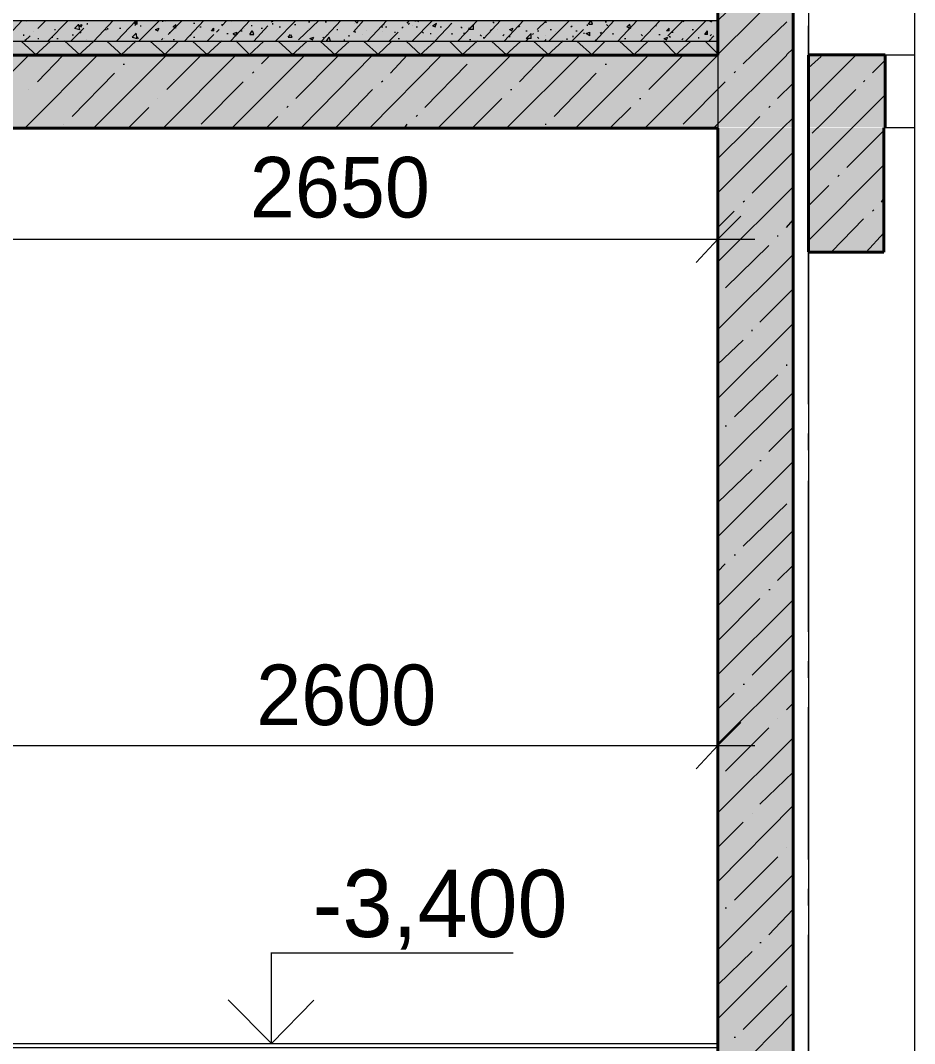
# Model space of a CAD drawing. Header units: millimetres. Extents: x -401725 to 250493, y 305116 to 802890.
# Drawn here: x -375106.655 to -375105.49, y 508965.515 to 508966.849 of the extents above; entities that cross this region are included whole.
import ezdxf

# ---------------------------------------------------------------- set-up
doc = ezdxf.new("R2010")
doc.units = ezdxf.units.MM
doc.layers.add('PDF _Геометрия', color=7, linetype='Continuous', true_color=0x1d1d1d)
doc.layers.add('PDF _Сплошная заливка', color=7, linetype='Continuous', true_color=0xffffff)
doc.layers.add('PDF _Текст', color=7, linetype='Continuous')

msp = doc.modelspace()

# ---------------------------------------------------------------- hatches: boundary and pattern name
at = {"layer": 'PDF _Сплошная заливка', "transparency": 33554559}
h = msp.add_hatch(color=256, dxfattribs=at)
h.paths.add_polyline_path([(-375108.9359, 508966.7098), (-375108.9359, 508966.8039), (-375109.4665, 508966.8039), (-375109.4665, 508966.7098)])
h.paths.add_polyline_path([(-375105.5293, 508966.7098), (-375105.5293, 508966.8039), (-375105.6293, 508966.8039), (-375105.6293, 508966.7098)])
h.paths.add_polyline_path([(-375105.6493, 508966.7098), (-375105.6493, 508966.8039), (-375106.7909, 508966.8039), (-375106.7909, 508966.7098)])

# ---------------------------------------------------------------- linework, layer by layer
at = {"layer": 'PDF _Геометрия', "color": 7, "lineweight": 9}
for points in [[(-375105.6281, 508968.4771), (-375105.6281, 508968.5456), (-375105.6281, 508965.4755)], [(-375105.7463, 508967.0119), (-375105.7463, 508966.5637), (-375105.7463, 508966.517)], [(-375105.4898, 508966.9338), (-375105.4898, 508965.0439)], [(-375106.7896, 508966.8487), (-375105.7463, 508966.8487), (-375105.7463, 508966.8537)], [(-375106.7896, 508966.8221), (-375105.7463, 508966.8221), (-375105.7463, 508966.8487)], [(-375105.6281, 508966.6454), (-375105.6281, 508966.8421)], [(-375105.7463, 508966.8036), (-375105.7463, 508966.8221)], [(-375106.7896, 508966.8036), (-375105.7463, 508966.8036)], [(-375105.5282, 508966.8039), (-375105.4898, 508966.8039)], [(-375105.5015, 508966.8038), (-375105.5282, 508966.8038)], [(-375105.5281, 508966.7087), (-375105.5281, 508966.8039)], [(-375105.8365, 508966.7089), (-375106.6248, 508966.7089)], [(-375105.7463, 508966.5903), (-375105.7463, 508966.7086)], [(-375105.4898, 508966.7088), (-375105.5282, 508966.7088)], [(-375105.6281, 508966.5856), (-375105.6281, 508966.6054)], [(-375105.7463, 508966.5121), (-375105.7463, 508966.5903)], [(-375105.6482, 508966.5906), (-375105.6482, 508966.5123)], [(-375106.8366, 508966.5638), (-375105.6982, 508966.5638)], [(-375105.6281, 508966.3487), (-375105.6281, 508966.5454)], [(-375108.9346, 508965.5154), (-375105.7463, 508965.5154), (-375105.7463, 508966.5121)], [(-375105.6281, 508966.2889), (-375105.6281, 508966.3105)], [(-375105.6281, 508966.0521), (-375105.6281, 508966.2488)], [(-375105.6281, 508965.9921), (-375105.6281, 508966.0138)], [(-375105.7463, 508965.9454), (-375105.7463, 508965.9037), (-375105.7463, 508965.857)], [(-375105.6281, 508965.7554), (-375105.6281, 508965.9538)], [(-375106.7698, 508965.9039), (-375105.6982, 508965.9039)], [(-375105.6281, 508965.6954), (-375105.6281, 508965.7172)], [(-375105.6281, 508965.4605), (-375105.6281, 508965.6572)], [(-375106.3282, 508965.5155), (-375106.3282, 508965.634)], [(-375106.3281, 508965.6338), (-375106.013, 508965.6338)], [(-375108.9346, 508965.5103), (-375105.7463, 508965.5103), (-375105.7463, 508965.5154)], [(-375106.4498, 508965.5155), (-375106.3282, 508965.5155)], [(-375106.3881, 508965.5156), (-375106.2698, 508965.5156)]]:
    msp.add_lwpolyline(points, dxfattribs=at)
at = {"layer": 'PDF _Геометрия', "color": 7, "lineweight": 40}
for points in [[(-375105.7463, 508968.382), (-375105.7463, 508966.8036)], [(-375105.6482, 508966.804), (-375105.6482, 508968.3823)], [(-375105.7463, 508966.8036), (-375106.7896, 508966.8036)], [(-375105.6482, 508966.7088), (-375105.6482, 508966.804)], [(-375105.6281, 508966.8038), (-375105.6281, 508966.7089)], [(-375105.5281, 508966.8039), (-375105.628, 508966.8039)], [(-375105.5281, 508966.7087), (-375105.5281, 508966.8039)], [(-375106.7896, 508966.7086), (-375105.7463, 508966.7086)], [(-375105.7463, 508966.7086), (-375105.7463, 508965.4755)], [(-375105.6482, 508965.4756), (-375105.6482, 508966.7089)], [(-375105.6281, 508966.7088), (-375105.6281, 508966.5471)], [(-375105.5298, 508966.7087), (-375105.5281, 508966.7087)], [(-375105.5297, 508966.547), (-375105.5297, 508966.7089)], [(-375105.6281, 508966.547), (-375105.5297, 508966.547)]]:
    msp.add_lwpolyline(points, dxfattribs=at)
at = {"layer": 'PDF _Геометрия', "lineweight": 9}
for points in [[(-375105.7466, 508966.804), (-375105.6482, 508966.9021)], [(-375105.7464, 508966.8488), (-375105.7014, 508966.8921)], [(-375106.678, 508966.8222), (-375106.6531, 508966.8488)], [(-375106.6479, 508966.847), (-375106.6479, 508966.847)], [(-375106.6329, 508966.8386), (-375106.6229, 508966.8486)], [(-375106.6197, 508966.8221), (-375106.5931, 508966.8487)], [(-375106.6113, 508966.8371), (-375106.6096, 508966.8371)], [(-375106.5896, 508966.8221), (-375106.573, 508966.8388)], [(-375106.5848, 508966.8389), (-375106.5781, 508966.8372)], [(-375106.5847, 508966.8387), (-375106.5797, 508966.8437)], [(-375106.5799, 508966.8422), (-375106.5749, 508966.8438)], [(-375106.5781, 508966.8372), (-375106.5798, 508966.8439)], [(-375106.5798, 508966.8422), (-375106.5765, 508966.8405)], [(-375106.5765, 508966.8405), (-375106.5749, 508966.8438)], [(-375106.5697, 508966.8438), (-375106.5697, 508966.8438)], [(-375106.5681, 508966.8437), (-375106.5681, 508966.8454)], [(-375106.5597, 508966.8221), (-375106.5346, 508966.8487)], [(-375106.5447, 508966.8371), (-375106.5431, 508966.8371)], [(-375106.5414, 508966.8371), (-375106.5414, 508966.8387)], [(-375106.5298, 508966.8222), (-375106.5048, 508966.8487)], [(-375106.5263, 508966.8387), (-375106.5246, 508966.8387)], [(-375106.5031, 508966.8439), (-375106.5065, 508966.8439), (-375106.5031, 508966.8489)], [(-375106.5064, 508966.8422), (-375106.5048, 508966.8439)], [(-375106.5031, 508966.8439), (-375106.5031, 508966.8489)], [(-375106.5031, 508966.8489), (-375106.5031, 508966.8489)], [(-375106.5012, 508966.822), (-375106.4746, 508966.8486)], [(-375106.4996, 508966.842), (-375106.498, 508966.842)], [(-375106.4799, 508966.8371), (-375106.4765, 508966.8356)], [(-375106.4796, 508966.8371), (-375106.4746, 508966.8387)], [(-375106.4763, 508966.8354), (-375106.4746, 508966.8387)], [(-375106.4697, 508966.8471), (-375106.4697, 508966.8488)], [(-375106.4665, 508966.8473), (-375106.4665, 508966.8473)], [(-375106.463, 508966.8305), (-375106.4447, 508966.8488)], [(-375106.4531, 508966.8388), (-375106.4565, 508966.8405), (-375106.4531, 508966.8438)], [(-375106.4531, 508966.8388), (-375106.4531, 508966.8438)], [(-375106.4414, 508966.8221), (-375106.4165, 508966.8488)], [(-375106.4298, 508966.8455), (-375106.4282, 508966.8455)], [(-375106.4214, 508966.8404), (-375106.4197, 508966.8404)], [(-375106.4032, 508966.8355), (-375106.4065, 508966.8355), (-375106.4032, 508966.8388)], [(-375106.4032, 508966.8355), (-375106.4032, 508966.8388)], [(-375106.398, 508966.8354), (-375106.3964, 508966.8371)], [(-375106.3932, 508966.8438), (-375106.3915, 508966.8438)], [(-375106.393, 508966.8421), (-375106.3863, 508966.8488)], [(-375106.3814, 508966.8222), (-375106.3564, 508966.8489)], [(-375106.3798, 508966.8471), (-375106.3798, 508966.8471)], [(-375106.363, 508966.8386), (-375106.363, 508966.8386)], [(-375106.3549, 508966.8422), (-375106.3532, 508966.8422)], [(-375106.3514, 508966.8221), (-375106.3331, 508966.8421)], [(-375106.3415, 508966.839), (-375106.3399, 508966.839)], [(-375106.328, 508966.847), (-375106.3263, 508966.8486)], [(-375106.3263, 508966.8438), (-375106.3263, 508966.8453)], [(-375106.3231, 508966.8221), (-375106.2964, 508966.8488)], [(-375106.3182, 508966.8406), (-375106.3165, 508966.8406)], [(-375106.2981, 508966.8438), (-375106.2964, 508966.8438)], [(-375106.2948, 508966.8488), (-375106.2931, 508966.8488)], [(-375106.2931, 508966.8238), (-375106.2665, 508966.8489)], [(-375106.2799, 508966.8472), (-375106.2782, 508966.8472)], [(-375106.2798, 508966.8389), (-375106.2798, 508966.8389)], [(-375106.2629, 508966.822), (-375106.238, 508966.8488)], [(-375106.2581, 508966.8472), (-375106.2565, 508966.8472)], [(-375106.2432, 508966.8372), (-375106.2415, 508966.8372)], [(-375106.2214, 508966.8339), (-375106.2081, 508966.8487)], [(-375106.2199, 508966.8489), (-375106.2165, 508966.8455)], [(-375106.2198, 508966.8455), (-375106.2198, 508966.8455)], [(-375106.2163, 508966.8453), (-375106.2146, 508966.8487)], [(-375106.2029, 508966.822), (-375106.1779, 508966.8487)], [(-375106.1848, 508966.8404), (-375106.1831, 508966.8404)], [(-375106.1832, 508966.8438), (-375106.1815, 508966.8438)], [(-375106.1796, 508966.8404), (-375106.1779, 508966.8404)], [(-375106.1582, 508966.8389), (-375106.1565, 508966.8406)], [(-375106.1514, 508966.8454), (-375106.1481, 508966.8488)], [(-375106.1498, 508966.8439), (-375106.1481, 508966.8454)], [(-375106.1449, 508966.8221), (-375106.1182, 508966.8489)], [(-375106.1448, 508966.8422), (-375106.1448, 508966.8422)], [(-375106.1413, 508966.8486), (-375106.1396, 508966.8486)], [(-375106.1397, 508966.8404), (-375106.138, 508966.8404)], [(-375106.1396, 508966.8486), (-375106.1396, 508966.8486)], [(-375106.1381, 508966.8489), (-375106.1364, 508966.8472)], [(-375106.1214, 508966.8422), (-375106.1214, 508966.8422)], [(-375106.1181, 508966.8421), (-375106.113, 508966.8455)], [(-375106.118, 508966.8421), (-375106.1146, 508966.8404)], [(-375106.1148, 508966.8222), (-375106.0932, 508966.8455)], [(-375106.1147, 508966.8404), (-375106.113, 508966.8455)], [(-375106.1082, 508966.8405), (-375106.1065, 508966.8405)], [(-375106.0948, 508966.8455), (-375106.0948, 508966.8455)], [(-375106.0848, 508966.8222), (-375106.0598, 508966.8488)], [(-375106.0813, 508966.8404), (-375106.0796, 508966.8387)], [(-375106.0715, 508966.8388), (-375106.0698, 508966.8388)], [(-375106.0647, 508966.837), (-375106.0713, 508966.837), (-375106.0647, 508966.8438)], [(-375106.0647, 508966.837), (-375106.0647, 508966.8438)], [(-375106.0513, 508966.8254), (-375106.0296, 508966.8488)], [(-375106.043, 508966.8354), (-375106.0413, 508966.8371)], [(-375106.0397, 508966.8472), (-375106.038, 508966.8455)], [(-375106.0331, 508966.8372), (-375106.0331, 508966.8372)], [(-375106.0247, 508966.8221), (-375105.9997, 508966.8489)], [(-375106.0181, 508966.8371), (-375106.0147, 508966.8354)], [(-375106.018, 508966.8372), (-375106.013, 508966.8389)], [(-375106.0147, 508966.8355), (-375106.013, 508966.8389)], [(-375106.0063, 508966.8403), (-375106.0046, 508966.842)], [(-375105.9816, 508966.8373), (-375105.9698, 508966.8488)], [(-375105.9699, 508966.8456), (-375105.9699, 508966.8471)], [(-375105.9664, 508966.8221), (-375105.9397, 508966.8488)], [(-375105.9648, 508966.837), (-375105.9631, 508966.837)], [(-375105.9615, 508966.8488), (-375105.9598, 508966.8488)], [(-375105.9598, 508966.8488), (-375105.9598, 508966.8488)], [(-375105.9381, 508966.8406), (-375105.9364, 508966.8421)], [(-375105.9365, 508966.8221), (-375105.9215, 508966.8373)], [(-375105.9163, 508966.8421), (-375105.9163, 508966.8438)], [(-375105.9149, 508966.8439), (-375105.9114, 508966.8488)], [(-375105.9147, 508966.8439), (-375105.9098, 508966.8439)], [(-375105.9098, 508966.8439), (-375105.9115, 508966.8489)], [(-375105.9114, 508966.8488), (-375105.9114, 508966.8488)], [(-375105.9063, 508966.822), (-375105.8813, 508966.8487)], [(-375105.893, 508966.8471), (-375105.8913, 508966.8471)], [(-375105.8914, 508966.8438), (-375105.8897, 508966.8421)], [(-375105.8765, 508966.8221), (-375105.8514, 508966.8488)], [(-375105.8649, 508966.8404), (-375105.8615, 508966.8438)], [(-375105.8648, 508966.8405), (-375105.8598, 508966.839)], [(-375105.8632, 508966.8372), (-375105.8615, 508966.8389)], [(-375105.8598, 508966.839), (-375105.8615, 508966.8439)], [(-375105.8466, 508966.8222), (-375105.8215, 508966.8488)], [(-375105.8281, 508966.8422), (-375105.8264, 508966.8422)], [(-375105.8098, 508966.8356), (-375105.8133, 508966.8356), (-375105.8098, 508966.8388)], [(-375105.8113, 508966.8289), (-375105.7914, 508966.8488)], [(-375105.8098, 508966.8356), (-375105.8098, 508966.8388)], [(-375105.7914, 508966.8472), (-375105.7897, 508966.8489)], [(-375105.7881, 508966.8223), (-375105.7615, 508966.8489)], [(-375105.7798, 508966.8372), (-375105.7781, 508966.8372)], [(-375105.7581, 508966.8487), (-375105.7547, 508966.8472)], [(-375105.7548, 508966.847), (-375105.7531, 508966.8488)], [(-375105.7014, 508966.8037), (-375105.6563, 508966.847)], [(-375106.6515, 508966.8305), (-375106.6515, 508966.8288)], [(-375106.6497, 508966.8222), (-375106.643, 508966.8288)], [(-375106.6496, 508966.8237), (-375106.6479, 508966.8237)], [(-375106.6447, 508966.827), (-375106.6447, 508966.827)], [(-375106.6381, 508966.8339), (-375106.6381, 508966.8339)], [(-375106.633, 508966.8255), (-375106.6314, 508966.8255)], [(-375106.6148, 508966.8272), (-375106.6132, 508966.8272)], [(-375106.6132, 508966.8289), (-375106.6132, 508966.8289)], [(-375106.608, 508966.8254), (-375106.6064, 508966.8254)], [(-375106.5879, 508966.8303), (-375106.5863, 508966.8303)], [(-375106.5782, 508966.8322), (-375106.5765, 508966.8339)], [(-375106.5697, 508966.8237), (-375106.5697, 508966.8237)], [(-375106.5098, 508966.8272), (-375106.5048, 508966.8322)], [(-375106.5098, 508966.8272), (-375106.5031, 508966.8255)], [(-375106.5031, 508966.8255), (-375106.5048, 508966.8322)], [(-375106.5032, 508966.8271), (-375106.5015, 508966.8255)], [(-375106.4714, 508966.8238), (-375106.4697, 508966.8255)], [(-375106.4681, 508966.8255), (-375106.4681, 508966.8255)], [(-375106.4613, 508966.8336), (-375106.4613, 508966.8321)], [(-375106.4565, 508966.8239), (-375106.4548, 508966.8239)], [(-375106.4347, 508966.8287), (-375106.433, 508966.8304)], [(-375106.4298, 508966.8272), (-375106.4282, 508966.8272)], [(-375106.4115, 508966.8222), (-375106.4032, 508966.8306)], [(-375106.3997, 508966.8337), (-375106.398, 508966.8354)], [(-375106.3864, 508966.832), (-375106.3847, 508966.832)], [(-375106.378, 508966.8321), (-375106.373, 508966.8338)], [(-375106.378, 508966.832), (-375106.3746, 508966.8288)], [(-375106.3747, 508966.8288), (-375106.373, 508966.8338)], [(-375106.3682, 508966.8355), (-375106.3665, 508966.8355)], [(-375106.3565, 508966.8306), (-375106.3532, 508966.8354)], [(-375106.3563, 508966.8304), (-375106.3513, 508966.8304)], [(-375106.3513, 508966.8304), (-375106.3529, 508966.8354)], [(-375106.3066, 508966.8271), (-375106.3032, 508966.8305)], [(-375106.3063, 508966.8271), (-375106.3013, 508966.8271)], [(-375106.3013, 508966.8271), (-375106.303, 508966.8303)], [(-375106.2915, 508966.8255), (-375106.2915, 508966.8255)], [(-375106.2781, 508966.8255), (-375106.273, 508966.8271)], [(-375106.278, 508966.8255), (-375106.2747, 508966.8238)], [(-375106.2747, 508966.8238), (-375106.273, 508966.8271)], [(-375106.2614, 508966.8272), (-375106.2597, 508966.8255)], [(-375106.2565, 508966.8306), (-375106.2565, 508966.8306)], [(-375106.2563, 508966.8219), (-375106.2529, 508966.827)], [(-375106.2513, 508966.8221), (-375106.253, 508966.827)], [(-375106.2331, 508966.8222), (-375106.2331, 508966.8239)], [(-375106.2198, 508966.8355), (-375106.2198, 508966.8355)], [(-375106.2198, 508966.8339), (-375106.2182, 508966.8339)], [(-375106.2097, 508966.8305), (-375106.2097, 508966.8305)], [(-375106.2048, 508966.8356), (-375106.2048, 508966.8356)], [(-375106.1831, 508966.8339), (-375106.1831, 508966.8339)], [(-375106.1747, 508966.8221), (-375106.163, 508966.8338)], [(-375106.168, 508966.8338), (-375106.1663, 508966.8338)], [(-375106.1631, 508966.8253), (-375106.1614, 508966.8253)], [(-375106.1316, 508966.8339), (-375106.1299, 508966.8322)], [(-375106.1215, 508966.8321), (-375106.1198, 508966.8321)], [(-375106.113, 508966.8271), (-375106.113, 508966.8271)], [(-375106.0932, 508966.8322), (-375106.0932, 508966.8305)], [(-375106.078, 508966.8322), (-375106.0763, 508966.8322)], [(-375106.0699, 508966.824), (-375106.0682, 508966.824)], [(-375106.0563, 508966.8303), (-375106.0546, 508966.8286)], [(-375106.0513, 508966.8255), (-375106.0513, 508966.827)], [(-375106.0264, 508966.8289), (-375106.0247, 508966.8304)], [(-375106.0179, 508966.8288), (-375106.0179, 508966.8271)], [(-375105.9965, 508966.8356), (-375105.9948, 508966.8356)], [(-375105.9897, 508966.8254), (-375105.9963, 508966.8254), (-375105.9897, 508966.832)], [(-375105.9963, 508966.822), (-375105.9929, 508966.8254)], [(-375105.9897, 508966.8254), (-375105.9897, 508966.832)], [(-375105.9881, 508966.8304), (-375105.9864, 508966.8321)], [(-375105.9813, 508966.8354), (-375105.9796, 508966.8354)], [(-375105.9813, 508966.8271), (-375105.9796, 508966.8254)], [(-375105.9716, 508966.8222), (-375105.9699, 508966.8239)], [(-375105.9715, 508966.8288), (-375105.9715, 508966.8288)], [(-375105.9582, 508966.8339), (-375105.9582, 508966.8339)], [(-375105.943, 508966.8253), (-375105.943, 508966.8238)], [(-375105.9348, 508966.8271), (-375105.9348, 508966.8289)], [(-375105.9313, 508966.8354), (-375105.9296, 508966.8354)], [(-375105.9216, 508966.8322), (-375105.9199, 508966.8322)], [(-375105.9131, 508966.8287), (-375105.918, 508966.8321), (-375105.9131, 508966.8338)], [(-375105.9131, 508966.8287), (-375105.9131, 508966.8338)], [(-375105.9064, 508966.8237), (-375105.9046, 508966.822)], [(-375105.8998, 508966.8322), (-375105.8981, 508966.8337)], [(-375105.8832, 508966.8322), (-375105.8832, 508966.8305)], [(-375105.8681, 508966.8253), (-375105.8663, 508966.8253)], [(-375105.8463, 508966.8304), (-375105.8446, 508966.8287)], [(-375105.8232, 508966.8306), (-375105.8215, 508966.8306)], [(-375105.8165, 508966.8255), (-375105.8131, 508966.8237)], [(-375105.8164, 508966.8255), (-375105.8115, 508966.8272)], [(-375105.8164, 508966.8238), (-375105.8164, 508966.8238)], [(-375105.8132, 508966.8238), (-375105.8115, 508966.8272)], [(-375105.8096, 508966.8286), (-375105.8079, 508966.8271)], [(-375105.8064, 508966.8338), (-375105.8047, 508966.8338)], [(-375105.7931, 508966.8237), (-375105.7914, 508966.8254)], [(-375105.7713, 508966.8271), (-375105.7713, 508966.8254)], [(-375105.7599, 508966.8305), (-375105.7633, 508966.8305), (-375105.7599, 508966.8356)], [(-375105.7599, 508966.8305), (-375105.7599, 508966.8356)], [(-375105.7581, 508966.8221), (-375105.7514, 508966.8288)], [(-375105.7564, 508966.8287), (-375105.7547, 508966.8304)], [(-375105.7463, 508966.8337), (-375105.7463, 508966.8354)], [(-375106.6346, 508966.8037), (-375106.6546, 508966.822)], [(-375106.6364, 508966.8037), (-375106.6164, 508966.8221)], [(-375106.5781, 508966.8039), (-375106.5981, 508966.8222)], [(-375106.5797, 508966.8037), (-375106.5596, 508966.8221)], [(-375106.523, 508966.8038), (-375106.543, 508966.822)], [(-375106.5248, 508966.8038), (-375106.5048, 508966.8222)], [(-375106.4665, 508966.8039), (-375106.4865, 508966.8221)], [(-375106.468, 508966.8037), (-375106.4496, 508966.822)], [(-375106.4113, 508966.8036), (-375106.4312, 508966.8221)], [(-375106.4131, 508966.8039), (-375106.3931, 508966.8222)], [(-375106.3564, 508966.8039), (-375106.3747, 508966.8222)], [(-375106.3579, 508966.8036), (-375106.338, 508966.8221)], [(-375106.2997, 508966.8037), (-375106.3197, 508966.8221)], [(-375106.3015, 508966.8038), (-375106.2815, 508966.8221)], [(-375106.2448, 508966.8038), (-375106.2648, 508966.8221)], [(-375106.2464, 508966.8036), (-375106.2263, 508966.822)], [(-375106.188, 508966.8038), (-375106.2081, 508966.822)], [(-375106.1898, 508966.8039), (-375106.1714, 508966.8221)], [(-375106.1331, 508966.8038), (-375106.1531, 508966.8222)], [(-375106.1346, 508966.8037), (-375106.1146, 508966.822)], [(-375106.078, 508966.8037), (-375106.0962, 508966.822)], [(-375106.0798, 508966.8039), (-375106.0598, 508966.8222)], [(-375106.0215, 508966.8038), (-375106.0415, 508966.8221)], [(-375106.023, 508966.8037), (-375106.003, 508966.822)], [(-375105.9663, 508966.8037), (-375105.9864, 508966.822)], [(-375105.9682, 508966.8038), (-375105.9481, 508966.8222)], [(-375105.9098, 508966.8038), (-375105.9299, 508966.8221)], [(-375105.9114, 508966.8037), (-375105.893, 508966.8221)], [(-375105.8547, 508966.8038), (-375105.8746, 508966.822)], [(-375105.8564, 508966.8038), (-375105.8365, 508966.8222)], [(-375105.7998, 508966.8037), (-375105.818, 508966.8222)], [(-375105.8013, 508966.8036), (-375105.7813, 508966.8221)], [(-375105.7463, 508966.8053), (-375105.763, 508966.8221)], [(-375105.6566, 508966.804), (-375105.6482, 508966.8122)], [(-375106.7397, 508966.7087), (-375106.6447, 508966.8037)], [(-375106.6497, 508966.7087), (-375106.5547, 508966.8039)], [(-375106.6332, 508966.7688), (-375106.5998, 508966.8038)], [(-375106.5599, 508966.7089), (-375106.4648, 508966.8039)], [(-375106.5097, 508966.8021), (-375106.5097, 508966.8036)], [(-375106.4696, 508966.7086), (-375106.3746, 508966.8038)], [(-375106.4648, 508966.7588), (-375106.4197, 508966.8037)], [(-375106.3798, 508966.7087), (-375106.2847, 508966.8037)], [(-375106.3414, 508966.7922), (-375106.3298, 508966.8038)], [(-375106.2966, 508966.7472), (-375106.2415, 508966.8023)], [(-375106.2897, 508966.7088), (-375106.1964, 508966.8037)], [(-375106.1998, 508966.7089), (-375106.1065, 508966.8038)], [(-375106.1729, 508966.7803), (-375106.1513, 508966.8038)], [(-375106.1113, 508966.7087), (-375106.0163, 508966.8037)], [(-375106.0614, 508966.8022), (-375106.0614, 508966.8039)], [(-375106.0214, 508966.7088), (-375105.9264, 508966.8038)], [(-375106.0047, 508966.7688), (-375105.9715, 508966.8038)], [(-375105.9314, 508966.7089), (-375105.8365, 508966.8038)], [(-375105.8813, 508966.802), (-375105.8813, 508966.8037)], [(-375105.8413, 508966.7086), (-375105.7463, 508966.8036)], [(-375105.8364, 508966.7587), (-375105.7914, 508966.8038)], [(-375105.7513, 508966.7088), (-375105.6563, 508966.8037)], [(-375105.7131, 508966.7922), (-375105.7014, 508966.8038)], [(-375105.6282, 508966.7872), (-375105.6115, 508966.8021)], [(-375105.6281, 508966.7421), (-375105.5664, 508966.8037)], [(-375105.5448, 508966.7805), (-375105.5281, 508966.7971)], [(-375106.5214, 508966.7921), (-375106.5197, 508966.7921)], [(-375106.1281, 508966.7355), (-375106.0731, 508966.7921)], [(-375105.893, 508966.792), (-375105.8913, 508966.792)], [(-375106.588, 508966.7238), (-375106.533, 508966.7804)], [(-375106.353, 508966.7803), (-375106.3513, 508966.782)], [(-375106.1848, 508966.7689), (-375106.1831, 508966.7704)], [(-375105.9596, 508966.7237), (-375105.9047, 508966.7804)], [(-375105.7249, 508966.7805), (-375105.7232, 508966.7822)], [(-375105.5565, 508966.7687), (-375105.5547, 508966.7705)], [(-375106.6447, 508966.7588), (-375106.6447, 508966.7588)], [(-375106.4199, 508966.7138), (-375106.3649, 508966.7689)], [(-375106.2448, 508966.7088), (-375106.1964, 508966.7589)], [(-375106.0164, 508966.7588), (-375106.0147, 508966.7588)], [(-375105.7915, 508966.7138), (-375105.7365, 508966.7689)], [(-375105.6683, 508966.7472), (-375105.6482, 508966.7673)], [(-375105.6164, 508966.7087), (-375105.5664, 508966.7587)], [(-375106.4765, 508966.7471), (-375106.4765, 508966.7471)], [(-375106.0663, 508966.7088), (-375106.028, 508966.7471)], [(-375105.8482, 508966.7472), (-375105.8465, 508966.7472)], [(-375105.5715, 508966.7087), (-375105.5281, 508966.7521)], [(-375106.5148, 508966.7088), (-375106.4882, 508966.7356)], [(-375106.3081, 508966.7355), (-375106.3064, 508966.7372)], [(-375105.8866, 508966.7088), (-375105.8598, 508966.7356)], [(-375105.6798, 508966.7354), (-375105.6781, 508966.7371)], [(-375106.3347, 508966.7088), (-375106.3198, 508966.7238)], [(-375106.1397, 508966.7238), (-375106.138, 508966.7255)], [(-375105.7065, 508966.7087), (-375105.6914, 508966.7238)], [(-375105.6616, 508966.7088), (-375105.6482, 508966.7222)], [(-375106.5998, 508966.7138), (-375106.5998, 508966.7138)], [(-375106.1547, 508966.7087), (-375106.1513, 508966.7138)], [(-375105.9716, 508966.7139), (-375105.9699, 508966.7139)], [(-375105.7465, 508966.6238), (-375105.6615, 508966.7088)], [(-375105.7464, 508966.6688), (-375105.7063, 508966.7087)], [(-375105.628, 508966.6521), (-375105.5713, 508966.7088)], [(-375105.6231, 508966.7021), (-375105.6164, 508966.7088)], [(-375105.5781, 508966.6571), (-375105.5297, 508966.7054)], [(-375105.7015, 508966.6238), (-375105.6482, 508966.6773)], [(-375105.6281, 508966.5622), (-375105.5297, 508966.6606)], [(-375105.5899, 508966.6454), (-375105.5882, 508966.6472)], [(-375105.7466, 508966.5338), (-375105.6482, 508966.6322)], [(-375105.6281, 508966.6072), (-375105.6015, 508966.6339)], [(-375105.7132, 508966.6123), (-375105.7115, 508966.6138)], [(-375105.533, 508966.612), (-375105.5297, 508966.6172)], [(-375105.7465, 508966.5788), (-375105.7248, 508966.6005)], [(-375105.5448, 508966.6005), (-375105.5431, 508966.602)], [(-375105.6566, 508966.5789), (-375105.6482, 508966.5889)], [(-375105.5979, 508966.5472), (-375105.5564, 508966.5905)], [(-375105.5531, 508966.547), (-375105.5297, 508966.5722)], [(-375105.668, 508966.5671), (-375105.668, 508966.5687)], [(-375105.7466, 508966.4456), (-375105.6482, 508966.544)], [(-375105.7364, 508966.5005), (-375105.6797, 508966.5554)], [(-375105.6916, 508966.4555), (-375105.6482, 508966.4989)], [(-375105.7466, 508966.3556), (-375105.6482, 508966.4538)], [(-375105.7014, 508966.4438), (-375105.7014, 508966.4455)], [(-375105.7465, 508966.4005), (-375105.7131, 508966.4321)], [(-375105.6563, 508966.3988), (-375105.6563, 508966.4003)], [(-375105.7247, 508966.3321), (-375105.668, 508966.3871)], [(-375105.7466, 508966.2657), (-375105.6482, 508966.3638)], [(-375105.7366, 508966.3205), (-375105.7349, 508966.3205)], [(-375105.6799, 508966.2872), (-375105.6482, 508966.319)], [(-375105.7466, 508966.1755), (-375105.6482, 508966.2739)], [(-375105.7464, 508966.2205), (-375105.7014, 508966.2637)], [(-375105.6915, 508966.2755), (-375105.6898, 508966.2755)], [(-375105.7131, 508966.1637), (-375105.6563, 508966.2187)], [(-375105.7466, 508966.0855), (-375105.6482, 508966.1839)], [(-375105.7249, 508966.1522), (-375105.7232, 508966.1522)], [(-375105.7464, 508966.1306), (-375105.7365, 508966.1405)], [(-375105.6683, 508966.1189), (-375105.6482, 508966.1388)], [(-375105.6798, 508966.1072), (-375105.6781, 508966.1072)], [(-375105.7466, 508965.9955), (-375105.6482, 508966.0939)], [(-375105.7463, 508966.0405), (-375105.6914, 508966.0954)], [(-375105.7015, 508965.9955), (-375105.6482, 508966.0488)], [(-375105.7466, 508965.9056), (-375105.6482, 508966.004)], [(-375105.7132, 508965.9838), (-375105.7115, 508965.9838)], [(-375105.7465, 508965.9506), (-375105.7248, 508965.9721)], [(-375105.6566, 508965.9505), (-375105.6482, 508965.9589)], [(-375105.668, 508965.9387), (-375105.668, 508965.9387)], [(-375105.7364, 508965.8703), (-375105.6797, 508965.927)], [(-375105.7466, 508965.8156), (-375105.6482, 508965.914)], [(-375105.6916, 508965.8273), (-375105.6482, 508965.8689)], [(-375105.7466, 508965.7256), (-375105.6482, 508965.8255)], [(-375105.7014, 508965.8154), (-375105.7014, 508965.8154)], [(-375105.7465, 508965.7705), (-375105.7131, 508965.8038)], [(-375105.6563, 508965.7703), (-375105.6563, 508965.7703)], [(-375105.7247, 508965.7022), (-375105.668, 508965.7587)], [(-375105.7466, 508965.6372), (-375105.6482, 508965.7356)], [(-375105.7366, 508965.6923), (-375105.7349, 508965.6923)], [(-375105.6799, 508965.6572), (-375105.6482, 508965.6905)], [(-375105.7466, 508965.5472), (-375105.6482, 508965.6456)], [(-375105.6915, 508965.6471), (-375105.6898, 508965.6471)], [(-375105.7464, 508965.5921), (-375105.7014, 508965.6354)], [(-375105.7131, 508965.5337), (-375105.6563, 508965.5904)], [(-375105.7265, 508965.4756), (-375105.6482, 508965.5556)], [(-375105.7249, 508965.5239), (-375105.7232, 508965.5239)]]:
    msp.add_lwpolyline(points, dxfattribs=at)
msp.add_lwpolyline([(-375106.2263, 508966.8287), (-375106.228, 508966.8287)], close=True, dxfattribs=at)
at = {"layer": 'PDF _Геометрия', "color": 7, "lineweight": 18}
for points in [[(-375105.7463, 508966.5638), (-375105.7164, 508966.5939)], [(-375105.7463, 508966.5637), (-375105.7746, 508966.5336)], [(-375105.7463, 508965.9037), (-375105.7164, 508965.9338)], [(-375105.7463, 508965.9037), (-375105.7746, 508965.8736)], [(-375106.3282, 508965.5155), (-375106.3848, 508965.5723)], [(-375106.3281, 508965.5155), (-375106.273, 508965.572)]]:
    msp.add_lwpolyline(points, dxfattribs=at)
at = {"layer": 'PDF _Сплошная заливка', "lineweight": 5, "transparency": 33554559}
for points in [[(-375105.7466, 508968.3822), (-375105.6482, 508968.3822), (-375105.7466, 508966.8039), (-375105.6482, 508966.8039)], [(-375106.7896, 508966.8487), (-375105.7463, 508966.8487), (-375106.7896, 508966.8221), (-375105.7463, 508966.8221)], [(-375106.7896, 508966.8221), (-375105.7463, 508966.8221), (-375106.7896, 508966.8036), (-375105.7463, 508966.8036)], [(-375105.7466, 508966.7088), (-375105.6482, 508966.7088), (-375105.7466, 508965.4755), (-375105.6482, 508965.4755)], [(-375105.6281, 508966.7089), (-375105.5297, 508966.7089), (-375105.6281, 508966.547), (-375105.5297, 508966.547)]]:
    msp.add_solid(points, dxfattribs=at)

# ---------------------------------------------------------------- texts
at = {"layer": 'PDF _Текст', "attachment_point": 4, "style": ''}
for s, insert, char_height in [('2650', (-375106.3564, 508966.631), 0.07891), ('2600', (-375106.3481, 508965.9693), 0.07891), ('-3,400', (-375106.2747, 508965.6899), 0.08768)]:
    msp.add_mtext(s, dxfattribs=dict(at, insert=insert, char_height=char_height))

doc.saveas('drawing.dxf')
